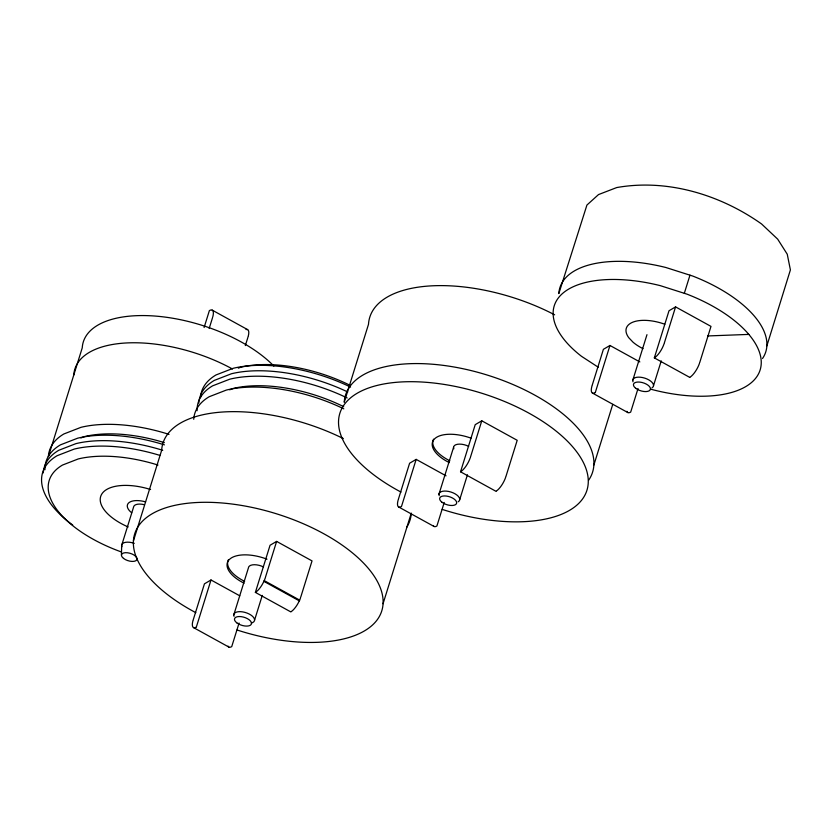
<?xml version="1.0" encoding="UTF-8"?>
<svg xmlns="http://www.w3.org/2000/svg" width="832" height="832" viewBox="0 0 832 832"><rect width="100%" height="100%" fill="white"/><g stroke="black" fill="none" stroke-linecap="round" stroke-linejoin="round"><path stroke-width="1.25" d="M121.441 555.058L121.67 545.324L133.526 507.25A10.785 5.117 17.3 0 1 144.342 504.722M133.411 540.987L161.647 450.341A129.386 61.339 17.3 0 1 343.356 438.589M204.11 327.517L209.383 310.596A12.938 4.503 -61.2 0 1 212.763 316.909M209.175 328.494L212.555 317.616M245.336 345.571L247.978 337.116M193.149 620.09L204.443 583.835L211.006 579.977L239.772 595.816M196.321 627.11L211.006 579.977M233.782 614.879L248.404 567.944A10.785 5.117 17.3 0 1 263.474 566.925M239.075 623.043L231.733 646.61A12.938 4.503 -61.2 0 1 228.082 646.152M290.794 611.894L255.372 592.394L270.057 545.262L276.619 541.403L312.031 560.903L300.737 597.158M265.325 577.658L276.619 541.403M254.582 620.11L262.278 595.4M398.31 499.491L409.604 463.237L416.166 459.378L446.046 475.831M401.482 506.511L416.166 459.378M383.053 603.751L411.289 513.105M438.942 494.281L453.565 447.346M444.236 502.445L436.904 526.011A12.938 4.503 -61.2 0 1 433.254 525.554M495.955 491.296L460.543 471.796L475.218 424.663L481.78 420.805L517.202 440.305L505.908 476.559M470.496 457.059L481.78 420.805M459.753 499.512L467.438 474.802M592.103 385.58L603.398 349.315L609.96 345.467L639.839 361.92M595.275 392.6L609.96 345.467M593.871 465.026L612.747 404.394M632.736 380.37L646.974 334.662M638.03 388.534L630.687 412.1A12.938 4.503 -61.2 0 1 626.912 411.289M689.749 377.385L654.337 357.885L669.011 310.752L675.574 306.894L710.986 326.394L699.702 362.648M664.279 343.148L675.574 306.894M653.536 385.59L661.232 360.89M684.32 293.301L689.967 275.174M766.854 345.883L790.4 269.911L787.249 254.218L777.681 239.148L761.592 223.985C720.242 194.688 667.254 178.578 616.72 187.564L598.52 194.574L586.924 205.057L558.823 293.582A107.827 51.116 17.3 0 1 665.922 267.519L692.744 276.058A107.827 51.116 17.3 0 1 762.518 358.498M255.372 592.394A12.938 4.503 -61.2 0 0 263.89 581.36L264.222 580.611A12.938 4.503 -61.2 0 0 265.086 578.375M291.231 611.624A12.938 4.503 -61.2 0 0 299.302 600.86L299.645 600.111A12.938 4.503 -61.2 0 0 300.508 597.886M238.316 368.17L240.573 367.297A99.195 47.029 17.3 0 1 350.012 385.289M80.902 437.965L84.323 436.634A100.277 47.538 17.3 0 1 164.372 442.634M229.663 389.823L233.085 388.492A100.277 47.538 17.3 0 1 343.71 406.682M707.658 335.951L748.821 334.402M592.446 393.068L627.869 412.568M212.212 310.128L247.624 329.628M398.663 506.979L434.075 526.479M264.222 580.611L299.645 600.111M263.89 581.36L299.302 600.86M193.492 627.578L228.904 647.078M598.239 367.214L581.454 356.283A107.827 51.116 17.3 0 1 562.276 293.717A107.827 51.116 17.3 0 1 660.275 285.646L687.097 294.195A107.827 51.116 17.3 0 1 759.606 371.446A107.827 51.116 17.3 0 1 650.426 389.106M401.066 506.74A12.938 4.503 -61.2 0 1 398.102 500.188M505.669 477.287A12.938 4.503 -61.2 0 1 496.392 491.026M453.835 448.781A10.785 5.117 17.3 0 1 457.517 444.278A10.785 5.117 17.3 0 1 468.645 446.326M439.223 495.716A10.785 5.117 17.3 0 1 451.006 492.055A10.785 5.117 17.3 0 1 458.203 501.769M470.257 457.777A12.938 4.503 -61.2 0 1 460.543 471.796M588.661 480.168A129.386 61.339 17.3 0 0 489.008 375.617A129.386 61.339 17.3 0 0 344.23 402.262L368.503 324.303A129.386 61.339 17.3 0 1 554.642 314.808M400.993 492.076A129.386 61.339 17.3 0 1 388.679 383.188A129.386 61.339 17.3 0 1 584.834 465.639A129.386 61.339 17.3 0 1 442.187 509.392M449.238 462.582A32.344 15.34 17.3 0 1 434.169 439.286A32.344 15.34 17.3 0 1 471.016 438.162M449.81 460.772A32.344 15.34 17.3 0 1 433.555 439.182M643.032 348.67A32.344 15.34 17.3 0 1 633.09 342.254L628.774 337.719A32.344 15.34 17.3 0 1 633.225 322.015A32.344 15.34 17.3 0 1 664.81 324.251M633.006 381.805A10.785 5.117 17.3 0 1 644.8 378.144A10.785 5.117 17.3 0 1 651.997 387.858M664.05 343.866A12.938 4.503 -61.2 0 1 654.337 357.885M699.462 363.366A12.938 4.503 -61.2 0 1 690.186 377.104M594.859 392.829A12.938 4.503 -61.2 0 1 591.895 386.277M411.185 514.353A129.386 61.339 17.3 0 1 406.765 527.197M195.832 612.674A129.386 61.339 17.3 0 1 183.518 503.786A129.386 61.339 17.3 0 1 379.673 586.238A129.386 61.339 17.3 0 1 237.026 629.99M244.078 583.18A32.344 15.34 17.3 0 1 229.216 559.655A32.344 15.34 17.3 0 1 266.989 559.187M197.09 410.727A107.827 51.116 17.3 0 1 212.607 385.84L229.778 379.184A107.827 51.116 17.3 0 1 347.183 397.966M200.522 397.561A107.827 51.116 17.3 0 1 215.998 374.962L233.168 368.306A107.827 51.116 17.3 0 1 350.574 387.088M234.052 616.314A10.785 5.117 17.3 0 1 247.177 613.122A10.785 5.117 17.3 0 1 251.316 623.033M193.742 419.318A107.827 51.116 17.3 0 1 209.227 396.718L226.387 390.052A107.827 51.116 17.3 0 1 343.793 408.845M198.827 403A107.827 51.116 17.3 0 1 214.302 380.401L231.473 373.745A107.827 51.116 17.3 0 1 347.755 391.986M195.894 627.338A12.938 4.503 -61.2 0 1 192.327 624.499L192.348 623.958A12.938 4.503 -61.2 0 1 192.941 620.786M244.639 581.37A32.344 15.34 17.3 0 1 228.384 559.78M246.012 329.555A12.938 4.503 -61.2 0 1 248.186 336.409M73.788 375.003A107.827 51.116 17.3 0 1 232.482 369.013M72.727 525.054A107.827 51.116 17.3 0 1 57.075 455.728L74.246 449.072A107.827 51.116 17.3 0 1 159.796 455.364M43.295 472.898A107.827 51.116 17.3 0 1 58.77 450.289L75.941 443.633A107.827 51.116 17.3 0 1 162.718 450.299M121.222 551.897A99.195 47.029 17.3 0 1 62.473 465.067L78.26 458.942A99.195 47.029 17.3 0 1 157.986 465.046M44.949 469.747A107.827 51.116 17.3 0 1 60.466 444.85L77.636 438.194A107.827 51.116 17.3 0 1 164.414 444.86M169.031 434.377A107.827 51.116 17.3 0 0 81.026 427.315L63.856 433.971A107.827 51.116 17.3 0 0 48.381 456.581L82.254 347.807A107.827 51.116 17.3 0 1 158.465 316.347A107.827 51.116 17.3 0 1 273.842 366.038M128.18 526.958A45.282 21.466 17.3 0 1 101.702 494.198A45.282 21.466 17.3 0 1 150.613 489.518M131.695 512.782A17.254 8.174 17.3 0 1 129.022 502.622A17.254 8.174 17.3 0 1 145.59 501.883M121.919 546.759A10.785 5.117 17.3 0 1 134.285 543.338M441.948 502.226A8.84 4.191 17.3 0 0 456.331 503.89A8.84 4.191 17.3 0 0 446.191 496.028A8.84 4.191 17.3 0 0 441.948 502.226M635.742 388.315A8.84 4.191 17.3 0 0 650.125 389.979A8.84 4.191 17.3 0 0 639.985 382.117A8.84 4.191 17.3 0 0 635.742 388.315M236.777 622.825A8.84 4.191 17.3 0 0 251.16 624.489A8.84 4.191 17.3 0 0 241.03 616.626A8.84 4.191 17.3 0 0 236.777 622.825M123.51 558.397A8.091 3.838 17.3 0 0 136.698 559.998A8.091 3.838 17.3 0 0 127.525 552.77A8.091 3.838 17.3 0 0 123.51 558.397"/></g></svg>
